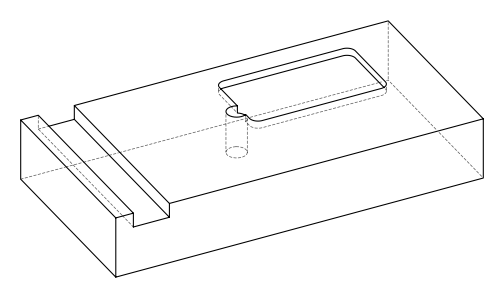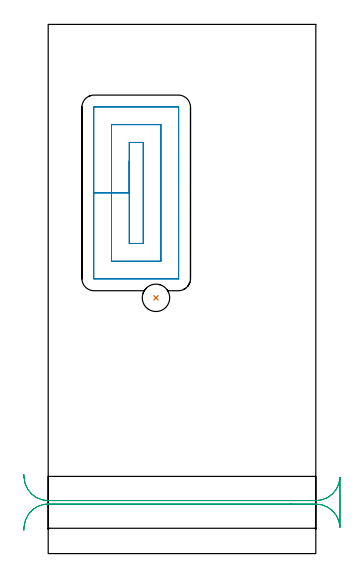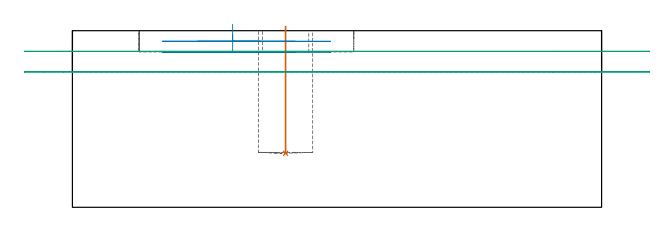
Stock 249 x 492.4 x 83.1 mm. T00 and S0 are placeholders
(PLAN: 3 operations, 2 tool changes, 7.8 min)
(1 INDEXABLE_INSERT_DRILL_BLIND_HOLE_FROM_SOLID | STEP1POCKET | NXT0302_022 | 0.24 min | 29275 mm3)
(2 MILL_RECTANGULAR_POCKET | POCKET_RECTANGULAR_STRAIGHT | UGT0201_105 | Follow Part, ap 5.5, ae 75% | 4.54 min | 181815 mm3)
(3 MILL_RECTANGULAR_SLOT | SLOT_RECTANGULAR | UGT0201_009 | Follow Part, ap 11.25, ae 75% | 3.06 min | 232924 mm3)
(TOOL NXT0302_022 | Index. Insert Drill 25.5mm [880-D2550L25-03] | D25.5 PA176 FL77 Z2)
(TOOL UGT0201_105 | End Mill 22 mm | D22 FL25 Z2)
(TOOL UGT0201_009 | End Mill 45 mm | D45 FL63 Z6)
(OP 1 INDEXABLE_INSERT_DRILL_BLIND_HOLE_FROM_SOLID)
G17 G21 G94 G90
T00 M6
G54
G17 G0 G90 X100.3 Y238. S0 M3
G43 Z93.1 H1
G94 G81 G98 Z25.4 F250. R85.1
G80
M5
M2
(OP 2 MILL_RECTANGULAR_POCKET)
G17 G21 G94 G90
T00 M6
G54
G17 G0 G90 X75.4 Y365.456 S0 M3
G43 Z93.1 H0
Z86.1
G94 G1 Y335.6 Z78.1 F250.
Y288.6 F500.
X88.4
Y382.6
X75.4
Y335.6
X58.9
Y272.1
X104.9
Y399.1
X58.9
Y335.6
X42.4
Y255.9
G3 X42.7 Y255.6 R0.3
G1 X121.1
G3 X121.4 Y255.9 R0.3
G1 Y415.3
G3 X121.1 Y415.6 R0.3
G1 X42.7
G3 X42.4 Y415.3 R0.3
G1 Y335.6
Y334.6
G0 X75.4 Y365.456 Z81.1
G1 Y335.6 Z73.1 F250.
Y288.6 F500.
X88.4
Y382.6
X75.4
Y335.6
X58.9
Y272.1
X104.9
Y399.1
X58.9
Y335.6
X42.4
Y255.9
G3 X42.7 Y255.6 R0.3
G1 X121.1
G3 X121.4 Y255.9 R0.3
G1 Y415.3
G3 X121.1 Y415.6 R0.3
G1 X42.7
G3 X42.4 Y415.3 R0.3
G1 Y335.6
Y334.6
G0 Z93.1
M5
M2
(OP 3 MILL_RECTANGULAR_SLOT)
G17 G21 G94 G90
T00 M6
G54
G17 G0 G90 X-22.625 Y21.765 S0 M3
G43 Z93.1 H0
Z73.4
G94 G1 X-22.47 Y24.761 F250.
G2 X-4.157 Y45.713 R22.5 F500.
X0. Y46.1 R22.5 F391.
G1 X225.819
X249. F500.
G2 X271.47 Y24.761 R22.5
G1 X271.5
Y70.639
X271.47
G2 X249. Y49.3 R22.5
G1 X0.
G2 X-22.47 Y70.639 R22.5
G1 X-22.625 Y73.635 F250.
G0 Y21.765 Z63.7
G1 X-22.47 Y24.761
G2 X-13.261 Y41.777 R22.5 F500.
X-4.157 Y45.713 R22.5 F450.
X0. Y46.1 R22.5 F381.
G1 X225.819
X249. F500.
G2 X271.47 Y24.761 R22.5
G1 X271.5
Y70.639
X271.47
G2 X249. Y49.3 R22.5
G1 X0.
G2 X-22.47 Y70.639 R22.5
G1 X-22.625 Y73.635 F250.
G0 Z93.1
M5
M2
